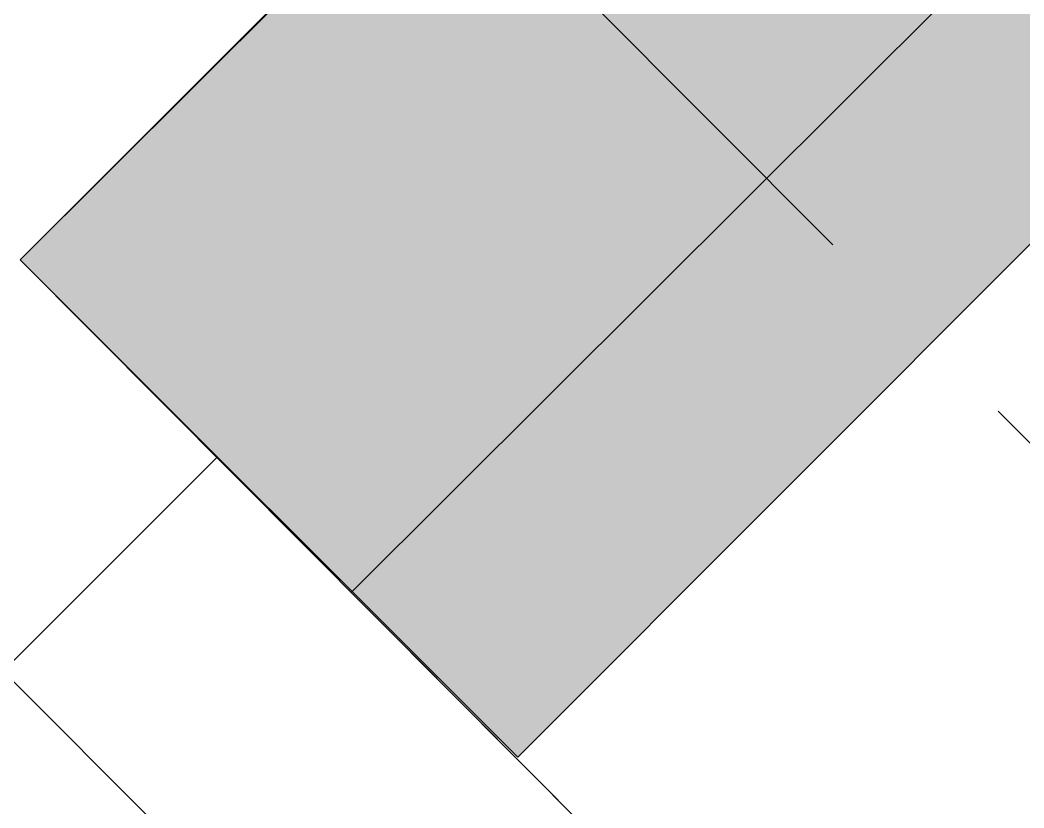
# Model space of a CAD drawing. Header units: inches. Extents: x -162 to 906, y 35 to 488.
# Drawn here: x 439.9411 to 440.3691, y 97.353 to 97.6887 of the extents above; entities that cross this region are included whole.
import ezdxf

# ---------------------------------------------------------------- set-up
doc = ezdxf.new("R2010")
doc.units = ezdxf.units.IN
doc.header["$LTSCALE"] = 0.02
doc.header["$MEASUREMENT"] = 0
doc.linetypes.add('ACAD_ISO02W100', pattern=[15, 12, -3])
for name, color, linetype, true_color in [('beam', 7, 'ACAD_ISO02W100', 0xf7f7f7), ('Columns', 7, 'Continuous', 0x62cb7c), ('green bed', 7, 'Continuous', 0x145200), ('pavements', 7, 'Continuous', 0x8a8a8a), ('walking pavers', 7, 'Continuous', 0xf7f7f7), ('walls', 7, 'Continuous', 0x614d9d)]:
    doc.layers.add(name, color=color, linetype=linetype, true_color=true_color)

# ---------------------------------------------------------------- blocks, each defined once
blk = doc.blocks.new('columns')
at = {"layer": 'Columns'}
h = blk.add_hatch(color=256, dxfattribs=at)
h.dxf.hatch_style = 1
h.paths.add_polyline_path([(0, 0), (0.3, 0), (0.3, 0.6), (0, 0.6)])
for p, q in [((0, 0), (0, 0.6)), ((0.3, 0.6), (0.3, 0)), ((0.3, 0), (0, 0))]:
    blk.add_line(p, q, dxfattribs=at)

msp = doc.modelspace()

# ---------------------------------------------------------------- hatches: boundary and pattern name
at = {"layer": 'green bed'}
h = msp.add_hatch(dxfattribs=at)
h.set_pattern_fill('GRASS', color=98, scale=2)
edge = h.paths.add_edge_path()
edge.add_arc((544.36154, -96.65123), 162.99425, 95.5894719, 114.2394413)
edge.add_line((477.44412, 51.97307), (477.44412, 51.14071))
edge.add_line((477.44412, 51.14071), (468.49075, 51.14071))
edge.add_line((468.49075, 51.14071), (468.49075, 46.64071))
edge.add_line((468.49075, 46.64071), (568.07265, 46.64071))
edge.add_line((568.07265, 46.64071), (568.07265, 246.42071))
edge.add_line((568.07265, 246.42071), (368.29265, 246.42071))
edge.add_line((368.29265, 246.42071), (368.29265, 230.22071))
edge.add_line((368.29265, 230.22071), (372.79265, 230.22071))
edge.add_line((372.79265, 230.22071), (372.79265, 237.8129))
edge.add_line((372.79265, 237.8129), (559.73179, 237.8129))
edge.add_line((559.73179, 237.8129), (559.73179, 81.85082))
edge.add_line((559.73179, 81.85082), (551.53263, 81.85082))
edge.add_arc((525.60788, 94.09322), 28.67, 275.761304, 334.722007, ccw=False)
at = {"layer": 'pavements', "true_color": 0x000000}
h = msp.add_hatch(dxfattribs=at)
h.set_pattern_fill('AR-HBONE', color=18, scale=0.07)
h.paths.add_polyline_path([(435.70669, 101.83746), (434.15403, 103.39619), (434.2232, 103.46488), (434.16447, 103.52401), (433.53029, 104.16261), (433.01746, 104.67901, -0.054908), (432.02065, 97.79617, -0.244151), (432.51765, 97.2957), (436.81984, 92.47471, -0.080987), (437.06582, 92.46232, -0.159497), (440.99515, 96.52836), (439.94106, 97.58656)])
at = {"layer": 'walking pavers'}
h = msp.add_hatch(dxfattribs=at)
h.set_pattern_fill('ANSI37', color=35, scale=4)
edge = h.paths.add_edge_path(flags=16)
edge.add_line((424.59067, 121.05075), (437.65869, 134.56258))
edge.add_arc((439.47038, 131.97668), 3.1574, -32.92393, 125.01519, ccw=False)
edge.add_line((442.12068, 130.26055), (429.03927, 116.73487))
edge.add_arc((427.23562, 119.3264), 3.1574, 146.89803, 304.83714, ccw=False)
edge = h.paths.add_edge_path(flags=16)
edge.add_arc((454.16866, 90.40885), 27.96134, 164.176563, 189.182)
edge.add_arc((426.44142, 85.86822), 0.14709, -84.7211, 32.4001, ccw=False)
edge.add_line((426.45496, 85.72176), (397.20819, 95.1344))
edge.add_arc((398.83005, 97.74414), 3.07265, 188.68673, 238.14042, ccw=False)
edge.add_line((395.79265, 97.28007), (395.79265, 107.8641))
edge.add_line((395.79265, 107.8641), (405.50744, 117.63621))
edge.add_line((405.50744, 117.63621), (427.26688, 98.03318))
edge = h.paths.add_edge_path()
edge.add_arc((401.27551, 105.76246), 31.66044, 351.843792, 358.215512)
edge.add_line((432.92059, 104.77655), (432.73252, 104.96593))
edge.add_line((432.73252, 104.96593), (432.31799, 105.38335))
edge.add_line((432.31799, 105.38335), (431.58076, 106.12571))
edge.add_line((431.58076, 106.12571), (454.92582, 129.42024))
edge.add_line((454.92582, 129.42024), (459.30044, 125.02852))
edge.add_line((459.30044, 125.02852), (462.77606, 128.49061))
edge.add_arc((463.83465, 127.42788), 1.5, 90, 134.88829, ccw=False)
edge.add_line((463.83465, 128.92788), (466.18897, 128.92788))
edge.add_arc((457.50597, 128.60268), 8.68909, 2.144905, 35.899074)
edge.add_arc((468.35552, 163.00057), 29.54973, 232.45266, 262.590087, ccw=False)
edge.add_arc((450.74484, 140.35742), 0.88019, 72.02284, 243.15926, ccw=False)
edge.add_arc((468.39473, 157.94169), 24.13435, 213.337777, 223.940387, ccw=False)
edge.add_arc((447.62548, 145.42552), 0.96244, 208.53986, 309.04943, ccw=False)
edge.add_arc((447.37248, 145.24429), 0.65472, 205.18334, 207.5641)
edge.add_arc((473.39473, 158.14697), 29.7, 190.652115, 206.399957, ccw=False)
edge.add_arc((435.26518, 142.89316), 13.23939, 47.517932, 93.560925)
edge.add_line((434.44288, 156.10699), (434.44288, 152.93162))
edge.add_arc((432.94288, 152.93162), 1.5, -44.88829, 0, ccw=False)
edge.add_line((434.00561, 151.87303), (430.54352, 148.39741))
edge.add_line((430.54352, 148.39741), (434.93524, 144.02279))
edge.add_line((434.93524, 144.02279), (414.30746, 123.31442))
edge.add_line((414.30746, 123.31442), (414.28315, 123.33856))
edge.add_line((414.28315, 123.33856), (411.64071, 120.67773))
edge.add_line((411.64071, 120.67773), (410.34513, 121.96435))
edge.add_arc((407.90342, 104.11284), 18.01772, 82.211476, 103.535695)
edge.add_arc((402.92108, 121.63011), 0.76528, -56.29888, 0, ccw=False)
edge.add_line((403.3457, 120.99344), (391.89265, 109.47282))
edge.add_line((391.89265, 109.47282), (391.89265, 97.03001))
edge.add_arc((398.83472, 97.74895), 6.9792, 185.912649, 243.856798)
edge.add_line((395.75957, 91.48375), (432.07349, 79.94279))
edge.add_arc((431.6523, 80.33713), 0.57698, 316.88531, 382.83948)
edge.add_arc((454.6427, 90.4348), 24.53327, 163.311248, 203.732189, ccw=False)
edge.add_arc((431.81121, 97.04167), 0.79936, 81.68626, 146.73947, ccw=False)
edge.add_arc((401.27551, 105.76246), 31.66044, 345.494973, 351.843792)
h = msp.add_hatch(dxfattribs=at)
h.set_pattern_fill('HONEY', color=39, scale=3)
edge = h.paths.add_edge_path(flags=16)
edge.add_line((485.45192, 84.2523), (471.45705, 79.80468))
edge.add_line((471.45705, 79.80468), (465.17914, 79.80939))
edge.add_line((465.17914, 79.80939), (450.95729, 84.32925))
edge.add_arc((452.6586, 88.31431), 4.33303, 115.59839, 246.88121, ccw=False)
edge.add_line((450.78647, 92.22203), (463.3192, 104.75475))
edge.add_arc((469.28001, 99.91386), 7.6789, 39.081673, 140.919292, ccw=False)
edge.add_line((475.24074, 104.75485), (487.68683, 92.3726))
edge.add_arc((482.95459, 89.30734), 5.63826, -63.7093, 32.93278, ccw=False)
edge = h.paths.add_edge_path()
edge.add_arc((445.099, 88.63862), 8.89324, 117.48124, 154.540726)
edge.add_arc((436.90485, 91.71417), 0.76528, -15.10262, 77.5853, ccw=False)
edge.add_arc((454.6427, 90.4348), 17.03327, 176.364775, 243.618526)
edge.add_line((447.07404, 75.17545), (463.65859, 69.90469))
edge.add_line((463.65859, 69.90469), (472.66222, 69.90469))
edge.add_line((472.66222, 69.90469), (489.29126, 75.18959))
edge.add_arc((481.7226, 90.44894), 17.03327, 296.381474, 363.635225)
edge.add_arc((499.46045, 91.72831), 0.76528, 102.97156, 195.10262, ccw=False)
edge.add_arc((490.22678, 90.69764), 9.23437, 11.091105, 38.580312)
edge.add_line((497.4456, 96.4563), (494.99475, 93.99588))
edge.add_line((494.99475, 93.99588), (492.26237, 96.72908))
edge.add_line((492.26237, 96.72908), (491.66695, 96.13365))
edge.add_line((491.66695, 96.13365), (470.71741, 116.97573))
edge.add_line((470.71741, 116.97573), (471.32075, 117.5807))
edge.add_line((471.32075, 117.5807), (467.19471, 117.58068))
edge.add_line((467.19471, 117.58068), (467.79697, 116.97695))
edge.add_line((467.79697, 116.97695), (446.9001, 96.0801))
edge.add_line((446.9001, 96.0801), (446.25152, 96.72868))
edge.add_line((446.25152, 96.72868), (443.51832, 93.99651))
edge.add_line((443.51832, 93.99651), (441.34486, 96.17728))
edge.add_arc((450.20814, 105.35581), 12.75944, 223.775698, 226.001051, ccw=False)

# ---------------------------------------------------------------- linework, layer by layer
at = {"layer": 'beam'}
for p, q in [((440.11818, 97.763), (441.17227, 96.7048)), ((440.99515, 96.52836), (439.94106, 97.58656))]:
    msp.add_line(p, q, dxfattribs=at)
at = {"layer": 'walls'}
for p, q in [((442.67294, 100.30782), (439.94106, 97.58656)), ((442.81409, 100.16612), (440.08221, 97.44487)), ((439.94106, 97.58656), (443.51825, 93.99541))]:
    msp.add_line(p, q, dxfattribs=at)

# ---------------------------------------------------------------- block references
at = {"layer": 'Columns', "rotation": 315.0399462662111}
msp.add_blockref('columns', (439.94106, 97.58656), dxfattribs=at)

doc.saveas('drawing.dxf')
